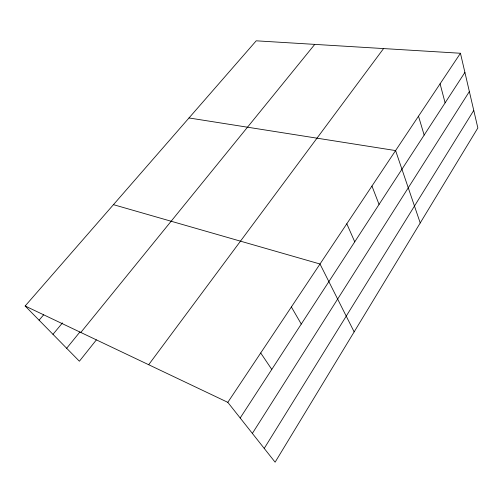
<?xml version="1.0" encoding="UTF-8"?>
<svg xmlns="http://www.w3.org/2000/svg" width="503" height="503" viewBox="0 0 503 503"><rect width="100%" height="100%" fill="white"/><g stroke="black" fill="none" stroke-linecap="round" stroke-linejoin="round"><path stroke-width="0.75" d="M264.226 448.412L473.763 110.415M252.368 433.41L469.362 91.54M240.189 417.993L464.904 72.413M460.446 53.255L477.85 127.963L275.11 462.182L227.815 402.343L460.446 53.255L256.216 40.818L25.15 306L79.392 361.223L96.356 339.909M148.674 364.719L383.563 48.571M66.666 348.271L79.952 331.936M80.813 332.464L314.759 44.383M52.972 334.332L62.479 322.901M39.077 320.185L43.66 314.803M188.996 117.96L395.591 150.579L420.225 222.955M113.452 204.664L320.002 264.006L354.15 331.879M25.15 306L227.815 402.343M260.711 352.974L271.777 369.416M291.369 306.975L301.266 324.064M346.806 223.785L354.741 241.83M371.95 186.047L379.055 204.438M418.502 116.193L424.161 135.074M440.081 83.806L445.111 102.851"/></g></svg>
